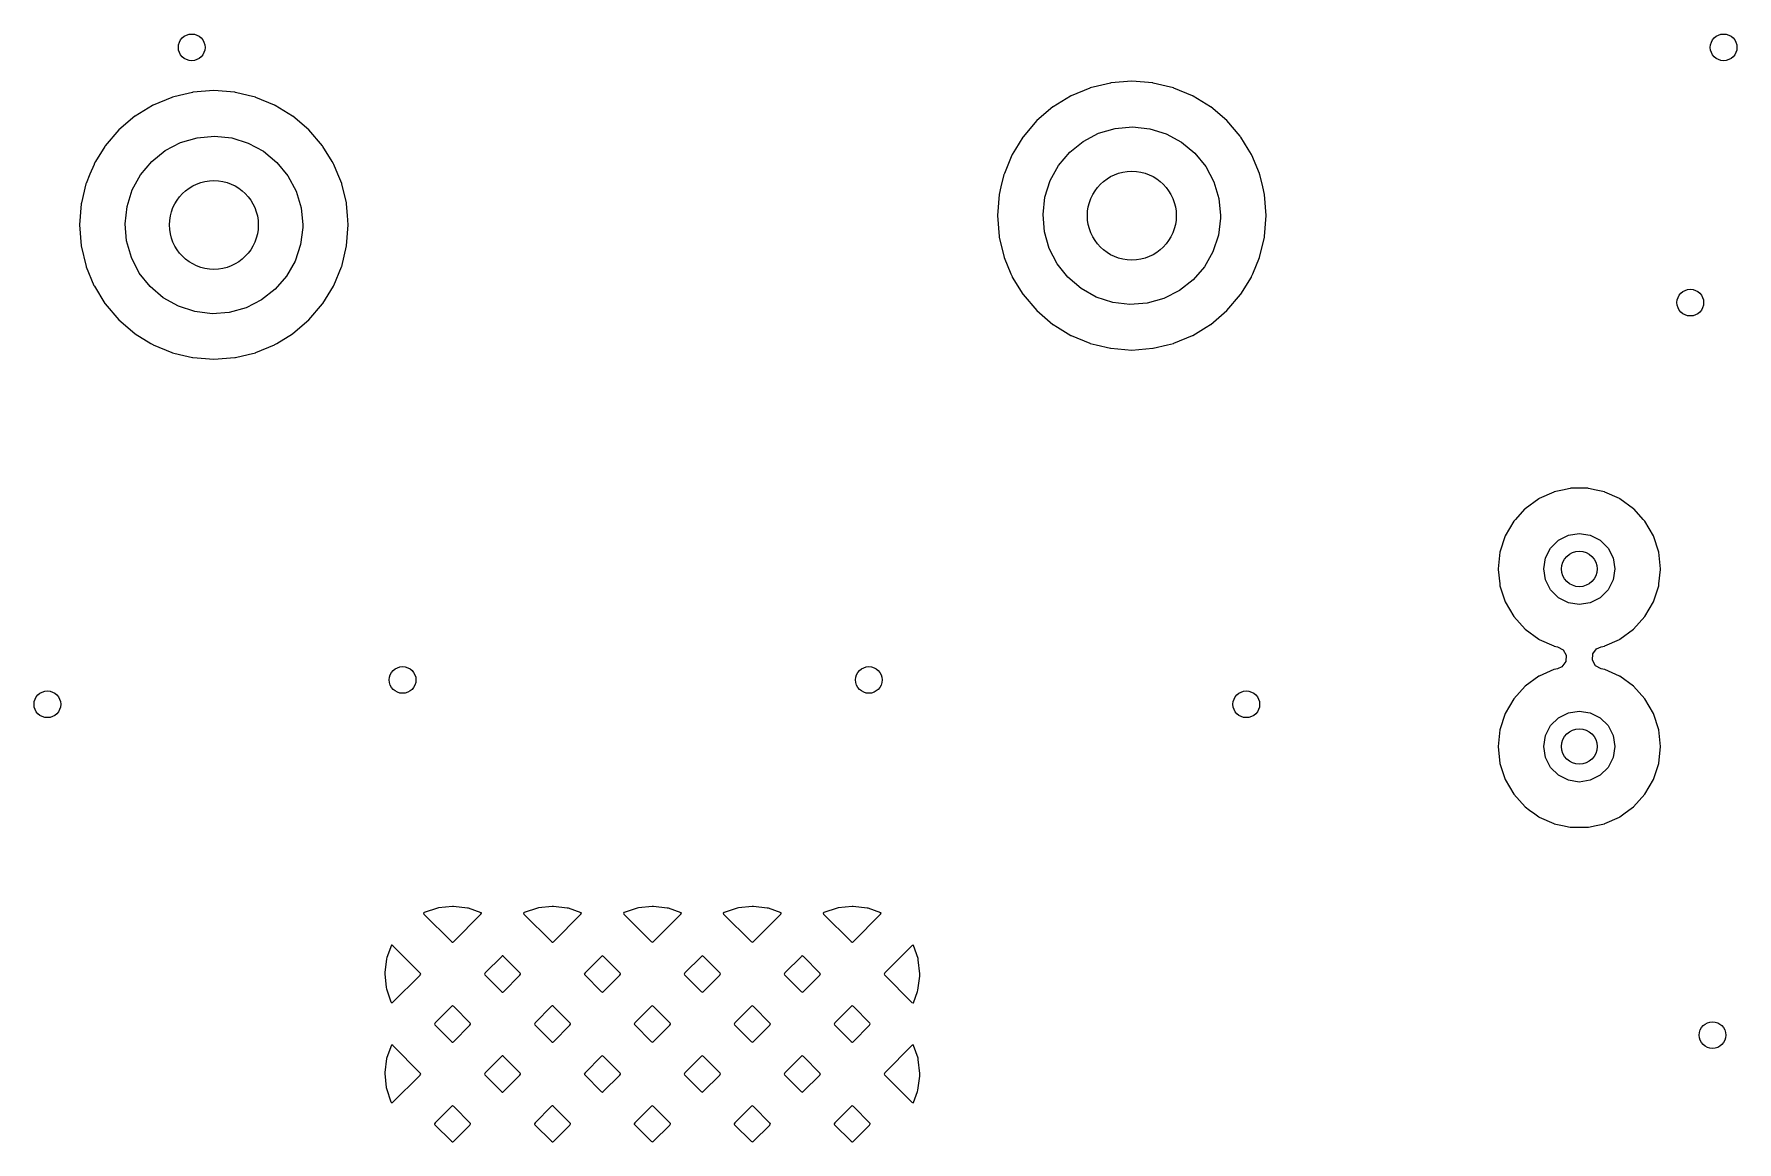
# Model space of a CAD drawing. Extents: x 1.82 to 8.48, y -4.98 to -0.82.
# Drawn here: x 4.497 to 5.252, y -2.326 to -1.835 of the extents above; entities that cross this region are included whole.
import ezdxf

# ---------------------------------------------------------------- set-up
doc = ezdxf.new("R2010")
doc.units = 0
doc.header["$MEASUREMENT"] = 0
doc.layers.add('BLACK', color=7, linetype='CONTINUOUS')

msp = doc.modelspace()

# ---------------------------------------------------------------- linework, layer by layer
at = {"layer": 'BLACK', "linetype": 'CONTINUOUS'}
for p, q in [((4.9742, -1.85638), (4.96846, -1.85776)), ((4.97439, -1.85633), (4.9742, -1.85638)), ((4.9742, -1.85638), (4.9742, -1.85638)), ((4.98371, -1.8556), (4.97439, -1.85633)), ((4.99303, -1.85633), (4.98371, -1.8556)), ((4.99322, -1.85638), (4.99303, -1.85633)), ((4.99896, -1.85776), (4.99322, -1.85638)), ((4.99322, -1.85638), (4.99322, -1.85638)), ((4.55818, -1.86271), (4.54991, -1.86614)), ((4.55836, -1.86263), (4.55818, -1.86271)), ((4.55818, -1.86271), (4.55818, -1.86271)), ((4.56152, -1.86188), (4.55836, -1.86263)), ((4.56726, -1.8605), (4.56152, -1.86188)), ((4.56745, -1.86045), (4.56726, -1.8605)), ((4.56726, -1.8605), (4.56726, -1.8605)), ((4.57677, -1.85972), (4.56745, -1.86045)), ((4.58609, -1.86045), (4.57677, -1.85972)), ((4.58628, -1.8605), (4.58609, -1.86045)), ((4.59202, -1.86188), (4.58628, -1.8605)), ((4.58628, -1.8605), (4.58628, -1.8605)), ((4.59518, -1.86263), (4.59202, -1.86188)), ((4.59536, -1.86271), (4.59518, -1.86263)), ((4.60364, -1.86614), (4.59536, -1.86271)), ((4.59536, -1.86271), (4.59536, -1.86271)), ((4.9565, -1.86219), (4.94886, -1.86688)), ((4.95667, -1.86209), (4.9565, -1.86219)), ((4.95685, -1.86202), (4.95667, -1.86209)), ((4.96512, -1.85859), (4.95685, -1.86202)), ((4.95685, -1.86202), (4.95685, -1.86202)), ((4.9653, -1.85852), (4.96512, -1.85859)), ((4.96512, -1.85859), (4.96512, -1.85859)), ((4.96846, -1.85776), (4.9653, -1.85852)), ((5.00212, -1.85852), (4.99896, -1.85776)), ((5.0023, -1.85859), (5.00212, -1.85852)), ((5.01058, -1.86202), (5.0023, -1.85859)), ((5.0023, -1.85859), (5.0023, -1.85859)), ((5.01076, -1.86209), (5.01058, -1.86202)), ((5.01058, -1.86202), (5.01058, -1.86202)), ((5.01092, -1.86219), (5.01076, -1.86209)), ((5.01856, -1.86688), (5.01092, -1.86219)), ((4.54176, -1.8711), (4.53465, -1.87717)), ((4.54192, -1.87099), (4.54176, -1.8711)), ((4.54956, -1.86631), (4.54192, -1.87099)), ((4.54192, -1.87099), (4.54192, -1.87099)), ((4.54973, -1.86621), (4.54956, -1.86631)), ((4.54991, -1.86614), (4.54973, -1.86621)), ((4.54991, -1.86614), (4.54991, -1.86614)), ((4.60382, -1.86621), (4.60364, -1.86614)), ((4.60364, -1.86614), (4.60364, -1.86614)), ((4.60398, -1.86631), (4.60382, -1.86621)), ((4.61162, -1.87099), (4.60398, -1.86631)), ((4.61179, -1.8711), (4.61162, -1.87099)), ((4.61162, -1.87099), (4.61162, -1.87099)), ((4.6189, -1.87717), (4.61179, -1.8711)), ((4.9487, -1.86698), (4.94159, -1.87305)), ((4.94886, -1.86688), (4.9487, -1.86698)), ((4.94886, -1.86688), (4.94886, -1.86688)), ((5.01873, -1.86698), (5.01856, -1.86688)), ((5.01856, -1.86688), (5.01856, -1.86688)), ((5.02584, -1.87305), (5.01873, -1.86698)), ((4.53465, -1.87717), (4.52858, -1.88427)), ((4.62497, -1.88427), (4.6189, -1.87717)), ((4.94159, -1.87305), (4.93552, -1.88016)), ((4.96216, -1.88223), (4.96896, -1.87867)), ((4.96896, -1.87867), (4.97634, -1.8765)), ((4.97634, -1.8765), (4.98399, -1.8758)), ((4.98399, -1.8758), (4.99163, -1.87661)), ((4.99163, -1.87661), (4.99897, -1.87888)), ((4.99897, -1.87888), (5.00573, -1.88253)), ((5.03171, -1.87992), (5.02584, -1.87305)), ((4.52847, -1.88444), (4.52433, -1.89121)), ((4.52858, -1.88427), (4.52847, -1.88444)), ((4.52847, -1.88444), (4.52847, -1.88444)), ((4.54923, -1.89116), (4.55521, -1.88635)), ((4.55521, -1.88635), (4.56202, -1.88279)), ((4.56202, -1.88279), (4.56939, -1.88062)), ((4.56939, -1.88062), (4.57705, -1.87992)), ((4.57705, -1.87992), (4.58469, -1.88073)), ((4.58469, -1.88073), (4.59203, -1.883)), ((4.59203, -1.883), (4.59879, -1.88665)), ((4.59879, -1.88665), (4.60471, -1.89155)), ((4.62507, -1.88444), (4.62497, -1.88427)), ((4.62922, -1.89121), (4.62507, -1.88444)), ((4.62507, -1.88444), (4.62507, -1.88444)), ((4.93212, -1.88569), (4.93063, -1.88813)), ((4.93542, -1.88032), (4.93212, -1.88569)), ((4.93552, -1.88016), (4.93542, -1.88032)), ((4.93542, -1.88032), (4.93542, -1.88032)), ((4.95123, -1.89293), (4.95617, -1.88704)), ((4.95617, -1.88704), (4.96216, -1.88223)), ((5.00573, -1.88253), (5.01165, -1.88743)), ((5.03191, -1.88016), (5.03171, -1.87992)), ((5.03201, -1.88032), (5.03191, -1.88016)), ((5.0353, -1.88569), (5.03201, -1.88032)), ((5.03201, -1.88032), (5.03201, -1.88032)), ((5.03679, -1.88813), (5.0353, -1.88569)), ((4.52362, -1.89243), (4.52182, -1.89676)), ((4.52369, -1.89225), (4.52362, -1.89243)), ((4.52362, -1.89243), (4.52362, -1.89243)), ((4.52433, -1.89121), (4.52369, -1.89225)), ((4.54429, -1.89705), (4.54923, -1.89116)), ((4.60471, -1.89155), (4.60956, -1.8975)), ((4.62985, -1.89225), (4.62922, -1.89121)), ((4.62993, -1.89243), (4.62985, -1.89225)), ((4.63172, -1.89676), (4.62993, -1.89243)), ((4.62993, -1.89243), (4.62993, -1.89243)), ((4.93056, -1.88831), (4.92719, -1.89644)), ((4.93063, -1.88813), (4.93056, -1.88831)), ((4.93056, -1.88831), (4.93056, -1.88831)), ((4.94753, -1.89966), (4.95123, -1.89293)), ((5.01165, -1.88743), (5.0165, -1.89339)), ((5.0165, -1.89339), (5.02011, -1.90017)), ((5.03687, -1.88831), (5.03679, -1.88813)), ((5.04024, -1.89644), (5.03687, -1.88831)), ((5.03687, -1.88831), (5.03687, -1.88831)), ((4.52007, -1.90107), (4.51804, -1.9095)), ((4.52011, -1.90088), (4.52007, -1.90107)), ((4.52182, -1.89676), (4.52011, -1.90088)), ((4.54059, -1.90378), (4.54429, -1.89705)), ((4.60956, -1.8975), (4.61317, -1.90429)), ((4.63343, -1.90088), (4.63172, -1.89676)), ((4.63347, -1.90107), (4.63343, -1.90088)), ((4.6355, -1.9095), (4.63347, -1.90107)), ((4.92701, -1.89695), (4.92569, -1.90244)), ((4.92706, -1.89676), (4.92701, -1.89695)), ((4.92719, -1.89644), (4.92706, -1.89676)), ((4.9452, -1.90699), (4.94753, -1.89966)), ((5.02011, -1.90017), (5.02233, -1.90753)), ((5.04037, -1.89676), (5.04024, -1.89644)), ((5.04042, -1.89695), (5.04037, -1.89676)), ((5.04173, -1.90244), (5.04042, -1.89695)), ((4.51804, -1.9095), (4.51793, -1.90997)), ((4.53826, -1.91111), (4.54059, -1.90378)), ((4.61317, -1.90429), (4.61539, -1.91164)), ((4.63561, -1.90997), (4.6355, -1.9095)), ((4.92487, -1.90585), (4.92414, -1.91517)), ((4.92569, -1.90244), (4.92487, -1.90585)), ((4.94435, -1.91462), (4.9452, -1.90699)), ((5.02233, -1.90753), (5.02308, -1.91517)), ((5.04255, -1.90585), (5.04173, -1.90244)), ((5.04329, -1.91517), (5.04255, -1.90585)), ((4.51793, -1.90997), (4.5172, -1.91929)), ((4.53741, -1.91874), (4.53826, -1.91111)), ((4.61539, -1.91164), (4.61614, -1.91929)), ((4.63602, -1.91517), (4.63561, -1.90997)), ((4.63635, -1.91929), (4.63602, -1.91517)), ((4.92414, -1.91517), (4.92487, -1.92449)), ((4.94499, -1.92228), (4.94435, -1.91462)), ((5.02307, -1.91627), (5.0221, -1.9239)), ((5.02308, -1.91517), (5.02307, -1.91627)), ((5.04255, -1.92449), (5.04329, -1.91517)), ((4.5172, -1.91929), (4.51793, -1.92861)), ((4.53805, -1.9264), (4.53741, -1.91874)), ((4.61613, -1.92039), (4.61516, -1.92801)), ((4.61614, -1.91929), (4.61613, -1.92039)), ((4.63561, -1.92861), (4.63635, -1.91929)), ((4.92487, -1.92449), (4.92492, -1.92468)), ((4.92492, -1.92468), (4.92492, -1.92468)), ((4.92492, -1.92468), (4.92581, -1.92842)), ((4.94711, -1.92967), (4.94499, -1.92228)), ((5.0221, -1.9239), (5.01968, -1.93119)), ((5.04161, -1.92842), (5.04251, -1.92468)), ((5.04251, -1.92468), (5.04255, -1.92449)), ((5.04251, -1.92468), (5.04251, -1.92468)), ((4.51793, -1.92861), (4.52011, -1.9377)), ((4.54017, -1.93378), (4.53805, -1.9264)), ((4.61516, -1.92801), (4.61274, -1.9353)), ((4.63343, -1.9377), (4.63561, -1.92861)), ((4.92581, -1.92842), (4.92706, -1.93358)), ((4.95062, -1.9365), (4.94711, -1.92967)), ((5.01968, -1.93119), (5.01588, -1.93787)), ((5.04037, -1.93358), (5.04161, -1.92842)), ((4.52011, -1.9377), (4.52019, -1.93788)), ((4.52019, -1.93788), (4.52019, -1.93788)), ((4.52019, -1.93788), (4.52359, -1.9461)), ((4.54368, -1.94062), (4.54017, -1.93378)), ((4.61274, -1.9353), (4.60894, -1.94199)), ((4.62995, -1.9461), (4.63335, -1.93788)), ((4.63335, -1.93788), (4.63343, -1.9377)), ((4.63335, -1.93788), (4.63335, -1.93788)), ((4.92706, -1.93358), (4.92713, -1.93376)), ((4.92713, -1.93376), (4.92713, -1.93376)), ((4.92713, -1.93376), (4.9301, -1.94093)), ((4.95539, -1.94252), (4.95062, -1.9365)), ((5.01588, -1.93787), (5.01086, -1.94368)), ((5.03733, -1.94093), (5.0403, -1.93376)), ((5.0403, -1.93376), (5.04037, -1.93358)), ((5.0403, -1.93376), (5.0403, -1.93376)), ((4.52359, -1.9461), (4.52369, -1.94634)), ((4.52369, -1.94634), (4.52379, -1.9465)), ((4.52379, -1.9465), (4.52847, -1.95414)), ((4.54845, -1.94664), (4.54368, -1.94062)), ((4.5543, -1.95162), (4.54845, -1.94664)), ((4.60894, -1.94199), (4.60392, -1.9478)), ((4.62507, -1.95414), (4.62975, -1.9465)), ((4.62975, -1.9465), (4.62985, -1.94634)), ((4.62985, -1.94634), (4.62995, -1.9461)), ((4.9301, -1.94093), (4.93063, -1.94222)), ((4.93063, -1.94222), (4.93073, -1.94239)), ((4.93073, -1.94239), (4.93542, -1.95002)), ((4.96124, -1.9475), (4.95539, -1.94252)), ((4.96795, -1.95125), (4.96124, -1.9475)), ((5.01086, -1.94368), (5.00481, -1.94841)), ((5.03201, -1.95002), (5.03669, -1.94239)), ((5.03669, -1.94239), (5.03679, -1.94222)), ((5.03679, -1.94222), (5.03733, -1.94093)), ((4.52847, -1.95414), (4.52847, -1.95414)), ((4.52847, -1.95414), (4.52858, -1.95431)), ((4.52858, -1.95431), (4.53465, -1.96142)), ((4.56101, -1.95537), (4.5543, -1.95162)), ((4.59787, -1.95253), (4.59101, -1.956)), ((4.60392, -1.9478), (4.59787, -1.95253)), ((4.6189, -1.96142), (4.62497, -1.95431)), ((4.62497, -1.95431), (4.62507, -1.95414)), ((4.62507, -1.95414), (4.62507, -1.95414)), ((4.93542, -1.95002), (4.93542, -1.95002)), ((4.93542, -1.95002), (4.93552, -1.95019)), ((4.93552, -1.95019), (4.94159, -1.9573)), ((4.97526, -1.95362), (4.96795, -1.95125)), ((4.98289, -1.95453), (4.97526, -1.95362)), ((4.99055, -1.95395), (4.98289, -1.95453)), ((4.99795, -1.95188), (4.99055, -1.95395)), ((5.00481, -1.94841), (4.99795, -1.95188)), ((5.02584, -1.9573), (5.03191, -1.95019)), ((5.03191, -1.95019), (5.03201, -1.95002)), ((5.03201, -1.95002), (5.03201, -1.95002)), ((4.53465, -1.96142), (4.54176, -1.96749)), ((4.56832, -1.95774), (4.56101, -1.95537)), ((4.57595, -1.95865), (4.56832, -1.95774)), ((4.58361, -1.95806), (4.57595, -1.95865)), ((4.59101, -1.956), (4.58361, -1.95806)), ((4.61179, -1.96749), (4.6189, -1.96142)), ((4.94159, -1.9573), (4.9487, -1.96337)), ((5.01873, -1.96337), (5.02584, -1.9573)), ((4.54176, -1.96749), (4.54192, -1.96759)), ((4.54192, -1.96759), (4.54192, -1.96759)), ((4.54192, -1.96759), (4.54884, -1.97183)), ((4.6047, -1.97183), (4.61162, -1.96759)), ((4.61162, -1.96759), (4.61179, -1.96749)), ((4.61162, -1.96759), (4.61162, -1.96759)), ((4.9487, -1.96337), (4.94886, -1.96347)), ((4.94886, -1.96347), (4.94886, -1.96347)), ((4.94886, -1.96347), (4.95069, -1.96459)), ((4.95069, -1.96459), (4.95667, -1.96825)), ((4.95667, -1.96825), (4.95685, -1.96833)), ((4.95685, -1.96833), (4.95685, -1.96833)), ((4.95685, -1.96833), (4.96512, -1.97176)), ((5.0023, -1.97176), (5.01058, -1.96833)), ((5.01058, -1.96833), (5.01076, -1.96825)), ((5.01058, -1.96833), (5.01058, -1.96833)), ((5.01076, -1.96825), (5.01673, -1.96459)), ((5.01673, -1.96459), (5.01856, -1.96347)), ((5.01856, -1.96347), (5.01873, -1.96337)), ((5.01856, -1.96347), (5.01856, -1.96347)), ((4.54884, -1.97183), (4.54973, -1.97237)), ((4.54973, -1.97237), (4.54991, -1.97245)), ((4.54991, -1.97245), (4.54991, -1.97245)), ((4.54991, -1.97245), (4.55818, -1.97587)), ((4.55818, -1.97587), (4.55836, -1.97595)), ((4.55836, -1.97595), (4.56152, -1.97671)), ((4.56152, -1.97671), (4.56726, -1.97809)), ((4.58628, -1.97809), (4.59202, -1.97671)), ((4.59202, -1.97671), (4.59518, -1.97595)), ((4.59518, -1.97595), (4.59536, -1.97587)), ((4.59536, -1.97587), (4.60364, -1.97245)), ((4.60364, -1.97245), (4.60382, -1.97237)), ((4.60364, -1.97245), (4.60364, -1.97245)), ((4.60382, -1.97237), (4.6047, -1.97183)), ((4.96512, -1.97176), (4.9653, -1.97183)), ((4.9653, -1.97183), (4.96787, -1.97245)), ((4.96787, -1.97245), (4.9742, -1.97397)), ((4.9742, -1.97397), (4.9742, -1.97397)), ((4.9742, -1.97397), (4.97439, -1.97401)), ((4.97439, -1.97401), (4.98371, -1.97475)), ((4.98371, -1.97475), (4.99303, -1.97401)), ((4.99303, -1.97401), (4.99322, -1.97397)), ((4.99322, -1.97397), (4.99956, -1.97245)), ((4.99322, -1.97397), (4.99322, -1.97397)), ((4.99956, -1.97245), (5.00212, -1.97183)), ((5.00212, -1.97183), (5.0023, -1.97176)), ((4.56726, -1.97809), (4.56726, -1.97809)), ((4.56726, -1.97809), (4.56745, -1.97813)), ((4.56745, -1.97813), (4.57677, -1.97886)), ((4.57677, -1.97886), (4.58609, -1.97813)), ((4.58609, -1.97813), (4.58628, -1.97809)), ((4.58628, -1.97809), (4.58628, -1.97809)), ((5.17074, -2.03775), (5.16434, -2.0406)), ((5.17097, -2.03765), (5.17074, -2.03775)), ((5.17074, -2.03775), (5.17074, -2.03775)), ((5.17465, -2.03686), (5.17097, -2.03765)), ((5.17807, -2.03614), (5.17465, -2.03686)), ((5.17833, -2.03608), (5.17807, -2.03614)), ((5.17807, -2.03614), (5.17807, -2.03614)), ((5.18585, -2.03608), (5.17833, -2.03608)), ((5.1861, -2.03614), (5.18585, -2.03608)), ((5.18952, -2.03686), (5.1861, -2.03614)), ((5.1861, -2.03614), (5.1861, -2.03614)), ((5.1932, -2.03765), (5.18952, -2.03686)), ((5.19344, -2.03775), (5.1932, -2.03765)), ((5.19983, -2.0406), (5.19344, -2.03775)), ((5.19344, -2.03775), (5.19344, -2.03775)), ((5.15785, -2.04532), (5.15375, -2.04987)), ((5.15802, -2.04512), (5.15785, -2.04532)), ((5.15785, -2.04532), (5.15785, -2.04532)), ((5.1641, -2.0407), (5.15802, -2.04512)), ((5.16434, -2.0406), (5.1641, -2.0407)), ((5.16434, -2.0406), (5.16434, -2.0406)), ((5.20007, -2.0407), (5.19983, -2.0406)), ((5.19983, -2.0406), (5.19983, -2.0406)), ((5.20615, -2.04512), (5.20007, -2.0407)), ((5.20633, -2.04532), (5.20615, -2.04512)), ((5.21042, -2.04987), (5.20633, -2.04532)), ((5.20633, -2.04532), (5.20633, -2.04532)), ((5.15299, -2.05071), (5.14923, -2.05722)), ((5.15375, -2.04987), (5.15299, -2.05071)), ((5.21118, -2.05071), (5.21042, -2.04987)), ((5.21494, -2.05722), (5.21118, -2.05071)), ((5.14923, -2.05722), (5.14691, -2.06437)), ((5.16935, -2.06259), (5.17283, -2.05911)), ((5.17283, -2.05911), (5.17722, -2.05687)), ((5.17722, -2.05687), (5.18209, -2.0561)), ((5.18209, -2.0561), (5.18695, -2.05687)), ((5.18695, -2.05687), (5.19134, -2.05911)), ((5.19134, -2.05911), (5.19483, -2.06259)), ((5.21727, -2.06437), (5.21494, -2.05722)), ((5.14691, -2.06437), (5.14612, -2.07185)), ((5.16634, -2.07185), (5.16711, -2.06698)), ((5.16711, -2.06698), (5.16935, -2.06259)), ((5.19483, -2.06259), (5.19706, -2.06698)), ((5.19706, -2.06698), (5.19783, -2.07185)), ((5.21805, -2.07185), (5.21727, -2.06437)), ((5.14612, -2.07185), (5.14615, -2.07211)), ((5.14615, -2.07211), (5.14681, -2.07842)), ((5.16711, -2.07672), (5.16634, -2.07185)), ((5.19783, -2.07185), (5.19706, -2.07672)), ((5.21736, -2.07842), (5.21802, -2.07211)), ((5.21802, -2.07211), (5.21805, -2.07185)), ((5.14681, -2.07842), (5.14691, -2.07933)), ((5.14691, -2.07933), (5.14923, -2.08648)), ((5.16935, -2.08111), (5.16711, -2.07672)), ((5.17283, -2.08459), (5.16935, -2.08111)), ((5.19483, -2.08111), (5.19134, -2.08459)), ((5.19706, -2.07672), (5.19483, -2.08111)), ((5.21494, -2.08648), (5.21727, -2.07933)), ((5.21727, -2.07933), (5.21736, -2.07842)), ((5.14923, -2.08648), (5.15299, -2.09299)), ((5.17722, -2.08683), (5.17283, -2.08459)), ((5.18209, -2.0876), (5.17722, -2.08683)), ((5.18695, -2.08683), (5.18209, -2.0876)), ((5.19134, -2.08459), (5.18695, -2.08683)), ((5.21118, -2.09299), (5.21494, -2.08648)), ((5.15299, -2.09299), (5.15802, -2.09858)), ((5.15802, -2.09858), (5.1641, -2.103)), ((5.20007, -2.103), (5.20615, -2.09858)), ((5.20615, -2.09858), (5.21118, -2.09299)), ((5.1641, -2.103), (5.16434, -2.1031)), ((5.16434, -2.1031), (5.16434, -2.1031)), ((5.16434, -2.1031), (5.17074, -2.10595)), ((5.17074, -2.10595), (5.17097, -2.10605)), ((5.17097, -2.10605), (5.17245, -2.10637)), ((5.19173, -2.10637), (5.1932, -2.10605)), ((5.1932, -2.10605), (5.19344, -2.10595)), ((5.19344, -2.10595), (5.19983, -2.1031)), ((5.19983, -2.1031), (5.20007, -2.103)), ((5.19983, -2.1031), (5.19983, -2.1031)), ((5.17245, -2.10637), (5.17491, -2.1077)), ((5.17607, -2.11293), (5.17441, -2.11518)), ((5.17491, -2.1077), (5.17626, -2.11014)), ((5.17626, -2.11014), (5.17607, -2.11293)), ((5.18792, -2.1123), (5.1881, -2.10951)), ((5.18927, -2.11474), (5.18792, -2.1123)), ((5.1881, -2.10951), (5.18977, -2.10726)), ((5.18977, -2.10726), (5.19173, -2.10637)), ((5.1641, -2.11944), (5.15802, -2.12386)), ((5.16434, -2.11934), (5.1641, -2.11944)), ((5.17074, -2.11649), (5.16434, -2.11934)), ((5.16434, -2.11934), (5.16434, -2.11934)), ((5.17097, -2.11639), (5.17074, -2.11649)), ((5.17074, -2.11649), (5.17074, -2.11649)), ((5.17245, -2.11607), (5.17097, -2.11639)), ((5.17441, -2.11518), (5.17245, -2.11607)), ((5.19173, -2.11607), (5.18927, -2.11474)), ((5.1932, -2.11639), (5.19173, -2.11607)), ((5.19344, -2.11649), (5.1932, -2.11639)), ((5.19983, -2.11934), (5.19344, -2.11649)), ((5.19344, -2.11649), (5.19344, -2.11649)), ((5.20007, -2.11944), (5.19983, -2.11934)), ((5.19983, -2.11934), (5.19983, -2.11934)), ((5.20615, -2.12386), (5.20007, -2.11944)), ((5.15802, -2.12386), (5.15299, -2.12945)), ((5.21118, -2.12945), (5.20615, -2.12386)), ((5.14923, -2.13596), (5.14691, -2.14311)), ((5.15299, -2.12945), (5.14923, -2.13596)), ((5.17283, -2.13785), (5.17722, -2.13561)), ((5.17722, -2.13561), (5.18209, -2.13484)), ((5.18209, -2.13484), (5.18695, -2.13561)), ((5.18695, -2.13561), (5.19134, -2.13785)), ((5.21494, -2.13596), (5.21118, -2.12945)), ((5.21727, -2.14311), (5.21494, -2.13596)), ((5.14691, -2.14311), (5.14612, -2.15059)), ((5.16711, -2.14572), (5.16935, -2.14133)), ((5.16935, -2.14133), (5.17283, -2.13785)), ((5.19134, -2.13785), (5.19483, -2.14133)), ((5.19483, -2.14133), (5.19706, -2.14572)), ((5.21805, -2.15059), (5.21727, -2.14311)), ((5.14612, -2.15059), (5.14691, -2.15807)), ((5.16634, -2.15059), (5.16711, -2.14572)), ((5.16711, -2.15546), (5.16634, -2.15059)), ((5.19706, -2.14572), (5.19783, -2.15059)), ((5.19783, -2.15059), (5.19706, -2.15546)), ((5.21727, -2.15807), (5.21805, -2.15059)), ((5.14691, -2.15807), (5.14923, -2.16522)), ((5.16935, -2.15985), (5.16711, -2.15546)), ((5.19706, -2.15546), (5.19483, -2.15985)), ((5.21494, -2.16522), (5.21727, -2.15807)), ((5.14923, -2.16522), (5.15299, -2.17173)), ((5.17283, -2.16333), (5.16935, -2.15985)), ((5.17722, -2.16557), (5.17283, -2.16333)), ((5.18209, -2.16634), (5.17722, -2.16557)), ((5.18695, -2.16557), (5.18209, -2.16634)), ((5.19134, -2.16333), (5.18695, -2.16557)), ((5.19483, -2.15985), (5.19134, -2.16333)), ((5.21118, -2.17173), (5.21494, -2.16522)), ((5.15299, -2.17173), (5.15802, -2.17732)), ((5.20615, -2.17732), (5.21118, -2.17173)), ((5.15802, -2.17732), (5.16006, -2.1788)), ((5.16006, -2.1788), (5.16236, -2.18047)), ((5.16236, -2.18047), (5.1641, -2.18174)), ((5.20007, -2.18174), (5.20182, -2.18047)), ((5.20182, -2.18047), (5.20411, -2.1788)), ((5.20411, -2.1788), (5.20615, -2.17732)), ((5.1641, -2.18174), (5.16434, -2.18184)), ((5.16434, -2.18184), (5.16434, -2.18184)), ((5.16434, -2.18184), (5.17074, -2.18469)), ((5.17074, -2.18469), (5.17097, -2.1848)), ((5.17097, -2.1848), (5.17465, -2.18558)), ((5.17465, -2.18558), (5.17807, -2.1863)), ((5.17807, -2.1863), (5.17807, -2.1863)), ((5.17807, -2.1863), (5.17833, -2.18636)), ((5.17833, -2.18636), (5.18585, -2.18636)), ((5.18585, -2.18636), (5.1861, -2.1863)), ((5.1861, -2.1863), (5.18952, -2.18558)), ((5.1861, -2.1863), (5.1861, -2.1863)), ((5.18952, -2.18558), (5.1932, -2.1848)), ((5.1932, -2.1848), (5.19344, -2.18469)), ((5.19344, -2.18469), (5.19983, -2.18184)), ((5.19983, -2.18184), (5.20007, -2.18174)), ((5.19983, -2.18184), (5.19983, -2.18184)), ((4.66998, -2.22425), (4.66974, -2.22452)), ((4.66974, -2.22452), (4.66989, -2.22487)), ((4.66989, -2.22487), (4.68207, -2.23705)), ((4.67005, -2.22421), (4.66998, -2.22425)), ((4.67587, -2.22223), (4.67005, -2.22421)), ((4.67641, -2.22212), (4.67587, -2.22223)), ((4.68251, -2.22147), (4.67641, -2.22212)), ((4.68306, -2.22148), (4.68251, -2.22147)), ((4.68296, -2.23718), (4.69517, -2.22496)), ((4.68916, -2.22221), (4.68306, -2.22148)), ((4.6897, -2.22233), (4.68916, -2.22221)), ((4.69532, -2.22433), (4.6897, -2.22233)), ((4.69517, -2.22496), (4.69541, -2.22452)), ((4.69534, -2.22434), (4.69532, -2.22433)), ((4.69544, -2.22448), (4.69534, -2.22434)), ((4.69541, -2.22452), (4.69544, -2.22448)), ((4.71428, -2.22425), (4.71403, -2.22452)), ((4.71403, -2.22452), (4.71418, -2.22487)), ((4.71418, -2.22487), (4.72637, -2.23705)), ((4.71435, -2.22421), (4.71428, -2.22425)), ((4.72016, -2.22223), (4.71435, -2.22421)), ((4.7207, -2.22212), (4.72016, -2.22223)), ((4.7268, -2.22147), (4.7207, -2.22212)), ((4.72736, -2.22148), (4.7268, -2.22147)), ((4.72725, -2.23718), (4.73946, -2.22496)), ((4.73345, -2.22221), (4.72736, -2.22148)), ((4.73399, -2.22233), (4.73345, -2.22221)), ((4.73962, -2.22433), (4.73399, -2.22233)), ((4.73946, -2.22496), (4.73971, -2.22452)), ((4.73963, -2.22434), (4.73962, -2.22433)), ((4.73973, -2.22448), (4.73963, -2.22434)), ((4.73971, -2.22452), (4.73973, -2.22448)), ((4.75857, -2.22425), (4.75832, -2.22452)), ((4.75832, -2.22452), (4.75847, -2.22487)), ((4.75847, -2.22487), (4.77066, -2.23705)), ((4.75864, -2.22421), (4.75857, -2.22425)), ((4.76445, -2.22223), (4.75864, -2.22421)), ((4.76499, -2.22212), (4.76445, -2.22223)), ((4.7711, -2.22147), (4.76499, -2.22212)), ((4.77165, -2.22148), (4.7711, -2.22147)), ((4.77154, -2.23718), (4.78375, -2.22496)), ((4.77774, -2.22221), (4.77165, -2.22148)), ((4.77828, -2.22233), (4.77774, -2.22221)), ((4.78391, -2.22433), (4.77828, -2.22233)), ((4.78375, -2.22496), (4.784, -2.22452)), ((4.78392, -2.22434), (4.78391, -2.22433)), ((4.78402, -2.22448), (4.78392, -2.22434)), ((4.784, -2.22452), (4.78402, -2.22448)), ((4.80286, -2.22425), (4.80261, -2.22452)), ((4.80261, -2.22452), (4.80276, -2.22487)), ((4.80276, -2.22487), (4.81495, -2.23705)), ((4.80293, -2.22421), (4.80286, -2.22425)), ((4.80874, -2.22223), (4.80293, -2.22421)), ((4.80928, -2.22212), (4.80874, -2.22223)), ((4.81539, -2.22147), (4.80928, -2.22212)), ((4.81594, -2.22148), (4.81539, -2.22147)), ((4.81583, -2.23718), (4.82805, -2.22496)), ((4.82204, -2.22221), (4.81594, -2.22148)), ((4.82257, -2.22233), (4.82204, -2.22221)), ((4.8282, -2.22433), (4.82257, -2.22233)), ((4.82805, -2.22496), (4.82829, -2.22452)), ((4.82821, -2.22434), (4.8282, -2.22433)), ((4.82831, -2.22448), (4.82821, -2.22434)), ((4.82829, -2.22452), (4.82831, -2.22448)), ((4.84715, -2.22425), (4.8469, -2.22452)), ((4.8469, -2.22452), (4.84705, -2.22487)), ((4.84705, -2.22487), (4.85924, -2.23705)), ((4.84722, -2.22421), (4.84715, -2.22425)), ((4.85303, -2.22223), (4.84722, -2.22421)), ((4.85357, -2.22212), (4.85303, -2.22223)), ((4.85968, -2.22147), (4.85357, -2.22212)), ((4.86023, -2.22148), (4.85968, -2.22147)), ((4.86012, -2.23718), (4.87234, -2.22496)), ((4.86633, -2.22221), (4.86023, -2.22148)), ((4.86686, -2.22233), (4.86633, -2.22221)), ((4.87249, -2.22433), (4.86686, -2.22233)), ((4.87234, -2.22496), (4.8726, -2.22448)), ((4.8725, -2.22434), (4.87249, -2.22433)), ((4.87255, -2.22441), (4.8725, -2.22434)), ((4.8726, -2.22448), (4.87255, -2.22441)), ((4.65545, -2.23874), (4.65348, -2.24415)), ((4.6556, -2.23864), (4.65545, -2.23874)), ((4.65608, -2.2389), (4.6556, -2.23864)), ((4.66828, -2.2511), (4.65608, -2.2389)), ((4.68207, -2.23705), (4.68262, -2.23735)), ((4.68262, -2.23735), (4.6827, -2.23735)), ((4.6827, -2.23735), (4.68296, -2.23718)), ((4.72637, -2.23705), (4.72691, -2.23735)), ((4.72691, -2.23735), (4.72699, -2.23735)), ((4.72699, -2.23735), (4.72725, -2.23718)), ((4.77066, -2.23705), (4.77121, -2.23735)), ((4.77121, -2.23735), (4.77128, -2.23735)), ((4.77128, -2.23735), (4.77154, -2.23718)), ((4.81495, -2.23705), (4.8155, -2.23735)), ((4.8155, -2.23735), (4.81557, -2.23735)), ((4.81557, -2.23735), (4.81583, -2.23718)), ((4.85924, -2.23705), (4.85979, -2.23735)), ((4.85979, -2.23735), (4.85986, -2.23735)), ((4.85986, -2.23735), (4.86012, -2.23718)), ((4.88636, -2.23878), (4.87417, -2.25097)), ((4.88672, -2.23862), (4.88636, -2.23878)), ((4.88694, -2.23882), (4.88672, -2.23862)), ((4.88894, -2.24456), (4.88694, -2.23882)), ((4.65335, -2.24469), (4.65259, -2.25078)), ((4.65348, -2.24415), (4.65335, -2.24469)), ((4.70435, -2.24363), (4.697, -2.25097)), ((4.70461, -2.24346), (4.70435, -2.24363)), ((4.70468, -2.24345), (4.70461, -2.24346)), ((4.70523, -2.24375), (4.70468, -2.24345)), ((4.71257, -2.2511), (4.70523, -2.24375)), ((4.74864, -2.24363), (4.74129, -2.25097)), ((4.7489, -2.24346), (4.74864, -2.24363)), ((4.74897, -2.24345), (4.7489, -2.24346)), ((4.74952, -2.24375), (4.74897, -2.24345)), ((4.75686, -2.2511), (4.74952, -2.24375)), ((4.79293, -2.24363), (4.78559, -2.25097)), ((4.79319, -2.24346), (4.79293, -2.24363)), ((4.79326, -2.24345), (4.79319, -2.24346)), ((4.79381, -2.24375), (4.79326, -2.24345)), ((4.80116, -2.2511), (4.79381, -2.24375)), ((4.83722, -2.24363), (4.82988, -2.25097)), ((4.83748, -2.24346), (4.83722, -2.24363)), ((4.83755, -2.24345), (4.83748, -2.24346)), ((4.8381, -2.24375), (4.83755, -2.24345)), ((4.84545, -2.2511), (4.8381, -2.24375)), ((4.88906, -2.2451), (4.88894, -2.24456)), ((4.88976, -2.25132), (4.88906, -2.2451)), ((4.65259, -2.25078), (4.65258, -2.25133)), ((4.65258, -2.25133), (4.65318, -2.25744)), ((4.65598, -2.26416), (4.66815, -2.25198)), ((4.66815, -2.25198), (4.66841, -2.25152)), ((4.66845, -2.25136), (4.66828, -2.2511)), ((4.66841, -2.25152), (4.66845, -2.25143)), ((4.66845, -2.25143), (4.66845, -2.25136)), ((4.697, -2.25097), (4.6967, -2.25152)), ((4.6967, -2.25152), (4.69671, -2.25159)), ((4.69671, -2.25159), (4.69688, -2.25185)), ((4.69688, -2.25185), (4.70422, -2.2592)), ((4.7051, -2.25933), (4.71245, -2.25198)), ((4.71245, -2.25198), (4.7127, -2.25152)), ((4.71274, -2.25136), (4.71257, -2.2511)), ((4.7127, -2.25152), (4.71275, -2.25143)), ((4.71275, -2.25143), (4.71274, -2.25136)), ((4.74129, -2.25097), (4.74099, -2.25152)), ((4.74099, -2.25152), (4.741, -2.25159)), ((4.741, -2.25159), (4.74117, -2.25185)), ((4.74117, -2.25185), (4.74851, -2.2592)), ((4.74939, -2.25933), (4.75674, -2.25198)), ((4.75674, -2.25198), (4.75699, -2.25152)), ((4.75703, -2.25136), (4.75686, -2.2511)), ((4.75699, -2.25152), (4.75704, -2.25143)), ((4.75704, -2.25143), (4.75703, -2.25136)), ((4.78559, -2.25097), (4.78529, -2.25152)), ((4.78529, -2.25152), (4.78529, -2.25159)), ((4.78529, -2.25159), (4.78546, -2.25185)), ((4.78546, -2.25185), (4.7928, -2.2592)), ((4.79368, -2.25933), (4.80103, -2.25198)), ((4.80103, -2.25198), (4.80128, -2.25152)), ((4.80132, -2.25136), (4.80116, -2.2511)), ((4.80128, -2.25152), (4.80133, -2.25143)), ((4.80133, -2.25143), (4.80132, -2.25136)), ((4.82988, -2.25097), (4.82958, -2.25152)), ((4.82958, -2.25152), (4.82958, -2.25159)), ((4.82958, -2.25159), (4.82975, -2.25185)), ((4.82975, -2.25185), (4.83709, -2.2592)), ((4.83798, -2.25933), (4.84532, -2.25198)), ((4.84532, -2.25198), (4.84557, -2.25152)), ((4.84561, -2.25136), (4.84545, -2.2511)), ((4.84557, -2.25152), (4.84562, -2.25143)), ((4.84562, -2.25143), (4.84561, -2.25136)), ((4.87417, -2.25097), (4.87387, -2.25152)), ((4.87387, -2.25152), (4.87387, -2.25159)), ((4.87387, -2.25159), (4.87404, -2.25185)), ((4.87404, -2.25185), (4.88621, -2.26402)), ((4.88887, -2.25867), (4.88974, -2.25247)), ((4.88974, -2.25247), (4.88977, -2.25216)), ((4.88977, -2.25163), (4.88976, -2.25132)), ((4.88977, -2.25216), (4.88977, -2.25163)), ((4.65318, -2.25744), (4.65329, -2.25798)), ((4.65329, -2.25798), (4.65523, -2.26381)), ((4.65523, -2.26381), (4.65532, -2.26401)), ((4.65532, -2.26401), (4.65564, -2.2643)), ((4.65564, -2.2643), (4.65598, -2.26416)), ((4.70422, -2.2592), (4.70477, -2.2595)), ((4.70477, -2.2595), (4.70484, -2.25949)), ((4.70484, -2.25949), (4.7051, -2.25933)), ((4.74851, -2.2592), (4.74906, -2.2595)), ((4.74906, -2.2595), (4.74913, -2.25949)), ((4.74913, -2.25949), (4.74939, -2.25933)), ((4.7928, -2.2592), (4.79335, -2.2595)), ((4.79335, -2.2595), (4.79342, -2.25949)), ((4.79342, -2.25949), (4.79368, -2.25933)), ((4.83709, -2.2592), (4.83764, -2.2595)), ((4.83764, -2.2595), (4.83772, -2.25949)), ((4.83772, -2.25949), (4.83798, -2.25933)), ((4.88621, -2.26402), (4.8867, -2.26429)), ((4.8867, -2.26429), (4.88685, -2.26417)), ((4.88685, -2.26417), (4.88873, -2.2592)), ((4.88873, -2.2592), (4.88887, -2.25867)), ((4.6822, -2.26577), (4.67486, -2.27312)), ((4.68246, -2.26561), (4.6822, -2.26577)), ((4.68253, -2.2656), (4.68246, -2.26561)), ((4.68308, -2.2659), (4.68253, -2.2656)), ((4.69043, -2.27324), (4.68308, -2.2659)), ((4.72649, -2.26577), (4.71915, -2.27312)), ((4.72675, -2.26561), (4.72649, -2.26577)), ((4.72683, -2.2656), (4.72675, -2.26561)), ((4.72737, -2.2659), (4.72683, -2.2656)), ((4.73472, -2.27324), (4.72737, -2.2659)), ((4.77078, -2.26577), (4.76344, -2.27312)), ((4.77104, -2.26561), (4.77078, -2.26577)), ((4.77112, -2.2656), (4.77104, -2.26561)), ((4.77167, -2.2659), (4.77112, -2.2656)), ((4.77901, -2.27324), (4.77167, -2.2659)), ((4.81508, -2.26577), (4.80773, -2.27312)), ((4.81534, -2.26561), (4.81508, -2.26577)), ((4.81541, -2.2656), (4.81534, -2.26561)), ((4.81596, -2.2659), (4.81541, -2.2656)), ((4.8233, -2.27324), (4.81596, -2.2659)), ((4.85937, -2.26577), (4.85202, -2.27312)), ((4.85963, -2.26561), (4.85937, -2.26577)), ((4.8597, -2.2656), (4.85963, -2.26561)), ((4.86025, -2.2659), (4.8597, -2.2656)), ((4.86759, -2.27324), (4.86025, -2.2659)), ((4.67486, -2.27312), (4.67456, -2.27367)), ((4.67456, -2.27367), (4.67456, -2.27374)), ((4.67456, -2.27374), (4.67473, -2.274)), ((4.67473, -2.274), (4.68207, -2.28134)), ((4.68296, -2.28147), (4.6903, -2.27413)), ((4.6903, -2.27413), (4.69055, -2.27367)), ((4.6906, -2.27351), (4.69043, -2.27324)), ((4.69055, -2.27367), (4.6906, -2.27358)), ((4.6906, -2.27358), (4.6906, -2.27351)), ((4.71915, -2.27312), (4.71885, -2.27367)), ((4.71885, -2.27367), (4.71885, -2.27374)), ((4.71885, -2.27374), (4.71902, -2.274)), ((4.71902, -2.274), (4.72637, -2.28134)), ((4.72725, -2.28147), (4.73459, -2.27413)), ((4.73459, -2.27413), (4.73484, -2.27367)), ((4.73489, -2.27351), (4.73472, -2.27324)), ((4.73484, -2.27367), (4.73489, -2.27358)), ((4.73489, -2.27358), (4.73489, -2.27351)), ((4.76344, -2.27312), (4.76314, -2.27367)), ((4.76314, -2.27367), (4.76314, -2.27374)), ((4.76314, -2.27374), (4.76331, -2.274)), ((4.76331, -2.274), (4.77066, -2.28134)), ((4.77154, -2.28147), (4.77888, -2.27413)), ((4.77888, -2.27413), (4.77913, -2.27367)), ((4.77918, -2.27351), (4.77901, -2.27324)), ((4.77913, -2.27367), (4.77918, -2.27358)), ((4.77918, -2.27358), (4.77918, -2.27351)), ((4.80773, -2.27312), (4.80743, -2.27367)), ((4.80743, -2.27367), (4.80744, -2.27374)), ((4.80744, -2.27374), (4.8076, -2.274)), ((4.8076, -2.274), (4.81495, -2.28134)), ((4.81583, -2.28147), (4.82317, -2.27413)), ((4.82317, -2.27413), (4.82343, -2.27367)), ((4.82347, -2.27351), (4.8233, -2.27324)), ((4.82343, -2.27367), (4.82347, -2.27358)), ((4.82347, -2.27358), (4.82347, -2.27351)), ((4.85202, -2.27312), (4.85172, -2.27367)), ((4.85172, -2.27367), (4.85173, -2.27374)), ((4.85173, -2.27374), (4.85189, -2.274)), ((4.85189, -2.274), (4.85924, -2.28134)), ((4.86012, -2.28147), (4.86747, -2.27413)), ((4.86747, -2.27413), (4.86777, -2.27358)), ((4.86776, -2.27351), (4.86759, -2.27324)), ((4.86777, -2.27358), (4.86776, -2.27351)), ((4.65545, -2.28303), (4.65348, -2.28845)), ((4.6556, -2.28293), (4.65545, -2.28303)), ((4.65608, -2.28319), (4.6556, -2.28293)), ((4.66828, -2.29539), (4.65608, -2.28319)), ((4.68207, -2.28134), (4.68262, -2.28164)), ((4.68262, -2.28164), (4.6827, -2.28164)), ((4.6827, -2.28164), (4.68296, -2.28147)), ((4.72637, -2.28134), (4.72691, -2.28164)), ((4.72691, -2.28164), (4.72699, -2.28164)), ((4.72699, -2.28164), (4.72725, -2.28147)), ((4.77066, -2.28134), (4.77121, -2.28164)), ((4.77121, -2.28164), (4.77128, -2.28164)), ((4.77128, -2.28164), (4.77154, -2.28147)), ((4.81495, -2.28134), (4.8155, -2.28164)), ((4.8155, -2.28164), (4.81557, -2.28164)), ((4.81557, -2.28164), (4.81583, -2.28147)), ((4.85924, -2.28134), (4.85979, -2.28164)), ((4.85979, -2.28164), (4.85986, -2.28164)), ((4.85986, -2.28164), (4.86012, -2.28147)), ((4.88636, -2.28307), (4.87417, -2.29526)), ((4.88672, -2.28291), (4.88636, -2.28307)), ((4.88694, -2.28311), (4.88672, -2.28291)), ((4.88894, -2.28885), (4.88694, -2.28311)), ((4.65335, -2.28898), (4.65259, -2.29507)), ((4.65348, -2.28845), (4.65335, -2.28898)), ((4.70435, -2.28792), (4.697, -2.29526)), ((4.70461, -2.28775), (4.70435, -2.28792)), ((4.70468, -2.28775), (4.70461, -2.28775)), ((4.70523, -2.28805), (4.70468, -2.28775)), ((4.71257, -2.29539), (4.70523, -2.28805)), ((4.74864, -2.28792), (4.74129, -2.29526)), ((4.7489, -2.28775), (4.74864, -2.28792)), ((4.74897, -2.28775), (4.7489, -2.28775)), ((4.74952, -2.28805), (4.74897, -2.28775)), ((4.75686, -2.29539), (4.74952, -2.28805)), ((4.79293, -2.28792), (4.78559, -2.29526)), ((4.79319, -2.28775), (4.79293, -2.28792)), ((4.79326, -2.28775), (4.79319, -2.28775)), ((4.79381, -2.28805), (4.79326, -2.28775)), ((4.80116, -2.29539), (4.79381, -2.28805)), ((4.83722, -2.28792), (4.82988, -2.29526)), ((4.83748, -2.28775), (4.83722, -2.28792)), ((4.83755, -2.28775), (4.83748, -2.28775)), ((4.8381, -2.28805), (4.83755, -2.28775)), ((4.84545, -2.29539), (4.8381, -2.28805)), ((4.88906, -2.28939), (4.88894, -2.28885)), ((4.88976, -2.29561), (4.88906, -2.28939)), ((4.65259, -2.29507), (4.65258, -2.29562)), ((4.65258, -2.29562), (4.65318, -2.30174)), ((4.65318, -2.30174), (4.65329, -2.30227)), ((4.65329, -2.30227), (4.65523, -2.3081)), ((4.65598, -2.30845), (4.66815, -2.29627)), ((4.66815, -2.29627), (4.66841, -2.29581)), ((4.66845, -2.29565), (4.66828, -2.29539)), ((4.66841, -2.29581), (4.66845, -2.29572)), ((4.66845, -2.29572), (4.66845, -2.29565)), ((4.697, -2.29526), (4.6967, -2.29581)), ((4.6967, -2.29581), (4.69671, -2.29588)), ((4.69671, -2.29588), (4.69688, -2.29614)), ((4.69688, -2.29614), (4.70422, -2.30349)), ((4.7051, -2.30362), (4.71245, -2.29627)), ((4.71245, -2.29627), (4.7127, -2.29581)), ((4.71274, -2.29565), (4.71257, -2.29539)), ((4.7127, -2.29581), (4.71275, -2.29572)), ((4.71275, -2.29572), (4.71274, -2.29565)), ((4.74129, -2.29526), (4.74099, -2.29581)), ((4.74099, -2.29581), (4.741, -2.29588)), ((4.741, -2.29588), (4.74117, -2.29614)), ((4.74117, -2.29614), (4.74851, -2.30349)), ((4.74939, -2.30362), (4.75674, -2.29627)), ((4.75674, -2.29627), (4.75699, -2.29581)), ((4.75703, -2.29565), (4.75686, -2.29539)), ((4.75699, -2.29581), (4.75704, -2.29572)), ((4.75704, -2.29572), (4.75703, -2.29565)), ((4.78559, -2.29526), (4.78529, -2.29581)), ((4.78529, -2.29581), (4.78529, -2.29588)), ((4.78529, -2.29588), (4.78546, -2.29614)), ((4.78546, -2.29614), (4.7928, -2.30349)), ((4.79368, -2.30362), (4.80103, -2.29627)), ((4.80103, -2.29627), (4.80128, -2.29581)), ((4.80132, -2.29565), (4.80116, -2.29539)), ((4.80128, -2.29581), (4.80133, -2.29572)), ((4.80133, -2.29572), (4.80132, -2.29565)), ((4.82988, -2.29526), (4.82958, -2.29581)), ((4.82958, -2.29581), (4.82958, -2.29588)), ((4.82958, -2.29588), (4.82975, -2.29614)), ((4.82975, -2.29614), (4.83709, -2.30349)), ((4.83798, -2.30362), (4.84532, -2.29627)), ((4.84532, -2.29627), (4.84557, -2.29581)), ((4.84561, -2.29565), (4.84545, -2.29539)), ((4.84557, -2.29581), (4.84562, -2.29572)), ((4.84562, -2.29572), (4.84561, -2.29565)), ((4.87417, -2.29526), (4.87387, -2.29581)), ((4.87387, -2.29581), (4.87387, -2.29588)), ((4.87387, -2.29588), (4.87404, -2.29614)), ((4.87404, -2.29614), (4.88621, -2.30831)), ((4.88887, -2.30296), (4.88974, -2.29676)), ((4.88974, -2.29676), (4.88977, -2.29645)), ((4.88977, -2.29592), (4.88976, -2.29561)), ((4.88977, -2.29645), (4.88977, -2.29592)), ((4.65523, -2.3081), (4.65532, -2.30831)), ((4.65532, -2.30831), (4.65564, -2.30859)), ((4.65564, -2.30859), (4.65598, -2.30845)), ((4.68246, -2.3099), (4.6822, -2.31006)), ((4.68253, -2.30989), (4.68246, -2.3099)), ((4.68308, -2.31019), (4.68253, -2.30989)), ((4.70422, -2.30349), (4.70477, -2.30379)), ((4.70477, -2.30379), (4.70484, -2.30378)), ((4.70484, -2.30378), (4.7051, -2.30362)), ((4.72675, -2.3099), (4.72649, -2.31006)), ((4.72683, -2.30989), (4.72675, -2.3099)), ((4.72737, -2.31019), (4.72683, -2.30989)), ((4.74851, -2.30349), (4.74906, -2.30379)), ((4.74906, -2.30379), (4.74913, -2.30378)), ((4.74913, -2.30378), (4.74939, -2.30362)), ((4.77104, -2.3099), (4.77078, -2.31006)), ((4.77112, -2.30989), (4.77104, -2.3099)), ((4.77167, -2.31019), (4.77112, -2.30989)), ((4.7928, -2.30349), (4.79335, -2.30379)), ((4.79335, -2.30379), (4.79342, -2.30378)), ((4.79342, -2.30378), (4.79368, -2.30362)), ((4.81534, -2.3099), (4.81508, -2.31006)), ((4.81541, -2.30989), (4.81534, -2.3099)), ((4.81596, -2.31019), (4.81541, -2.30989)), ((4.83709, -2.30349), (4.83764, -2.30379)), ((4.83764, -2.30379), (4.83772, -2.30378)), ((4.83772, -2.30378), (4.83798, -2.30362)), ((4.85963, -2.3099), (4.85937, -2.31006)), ((4.8597, -2.30989), (4.85963, -2.3099)), ((4.86025, -2.31019), (4.8597, -2.30989)), ((4.88621, -2.30831), (4.8867, -2.30858)), ((4.8867, -2.30858), (4.88685, -2.30847)), ((4.88685, -2.30847), (4.88873, -2.3035)), ((4.88873, -2.3035), (4.88887, -2.30296)), ((4.67486, -2.31741), (4.67456, -2.31796)), ((4.6822, -2.31006), (4.67486, -2.31741)), ((4.69043, -2.31754), (4.68308, -2.31019)), ((4.6906, -2.3178), (4.69043, -2.31754)), ((4.71915, -2.31741), (4.71885, -2.31796)), ((4.72649, -2.31006), (4.71915, -2.31741)), ((4.73472, -2.31754), (4.72737, -2.31019)), ((4.73489, -2.3178), (4.73472, -2.31754)), ((4.76344, -2.31741), (4.76314, -2.31796)), ((4.77078, -2.31006), (4.76344, -2.31741)), ((4.77901, -2.31754), (4.77167, -2.31019)), ((4.77918, -2.3178), (4.77901, -2.31754)), ((4.80773, -2.31741), (4.80743, -2.31796)), ((4.81508, -2.31006), (4.80773, -2.31741)), ((4.8233, -2.31754), (4.81596, -2.31019)), ((4.82347, -2.3178), (4.8233, -2.31754)), ((4.85202, -2.31741), (4.85172, -2.31796)), ((4.85937, -2.31006), (4.85202, -2.31741)), ((4.86759, -2.31754), (4.86025, -2.31019)), ((4.86776, -2.3178), (4.86759, -2.31754)), ((4.67456, -2.31796), (4.67456, -2.31803)), ((4.67456, -2.31803), (4.67473, -2.31829)), ((4.67473, -2.31829), (4.68207, -2.32564)), ((4.68296, -2.32576), (4.6903, -2.31842)), ((4.6903, -2.31842), (4.69055, -2.31796)), ((4.69055, -2.31796), (4.6906, -2.31787)), ((4.6906, -2.31787), (4.6906, -2.3178)), ((4.71885, -2.31796), (4.71885, -2.31803)), ((4.71885, -2.31803), (4.71902, -2.31829)), ((4.71902, -2.31829), (4.72637, -2.32564)), ((4.72725, -2.32576), (4.73459, -2.31842)), ((4.73459, -2.31842), (4.73484, -2.31796)), ((4.73484, -2.31796), (4.73489, -2.31787)), ((4.73489, -2.31787), (4.73489, -2.3178)), ((4.76314, -2.31796), (4.76314, -2.31803)), ((4.76314, -2.31803), (4.76331, -2.31829)), ((4.76331, -2.31829), (4.77066, -2.32564)), ((4.77154, -2.32576), (4.77888, -2.31842)), ((4.77888, -2.31842), (4.77913, -2.31796)), ((4.77913, -2.31796), (4.77918, -2.31787)), ((4.77918, -2.31787), (4.77918, -2.3178)), ((4.80743, -2.31796), (4.80744, -2.31803)), ((4.80744, -2.31803), (4.8076, -2.31829)), ((4.8076, -2.31829), (4.81495, -2.32564)), ((4.81583, -2.32576), (4.82317, -2.31842)), ((4.82317, -2.31842), (4.82343, -2.31796)), ((4.82343, -2.31796), (4.82347, -2.31787)), ((4.82347, -2.31787), (4.82347, -2.3178)), ((4.85172, -2.31796), (4.85173, -2.31803)), ((4.85173, -2.31803), (4.85189, -2.31829)), ((4.85189, -2.31829), (4.85924, -2.32564)), ((4.86012, -2.32576), (4.86747, -2.31842)), ((4.86747, -2.31842), (4.86777, -2.31787)), ((4.86777, -2.31787), (4.86776, -2.3178)), ((4.68207, -2.32564), (4.68262, -2.32593)), ((4.68262, -2.32593), (4.6827, -2.32593)), ((4.6827, -2.32593), (4.68296, -2.32576)), ((4.72637, -2.32564), (4.72691, -2.32593)), ((4.72691, -2.32593), (4.72699, -2.32593)), ((4.72699, -2.32593), (4.72725, -2.32576)), ((4.77066, -2.32564), (4.77121, -2.32593)), ((4.77121, -2.32593), (4.77128, -2.32593)), ((4.77128, -2.32593), (4.77154, -2.32576)), ((4.81495, -2.32564), (4.8155, -2.32593)), ((4.8155, -2.32593), (4.81557, -2.32593)), ((4.81557, -2.32593), (4.81583, -2.32576)), ((4.85924, -2.32564), (4.85979, -2.32593)), ((4.85979, -2.32593), (4.85986, -2.32593)), ((4.85986, -2.32593), (4.86012, -2.32576))]:
    msp.add_line(p, q, dxfattribs=at)
at = {"layer": 'BLACK'}
for centre, radius in [((4.56693, -1.84055), 0.00591), ((5.24606, -1.84055), 0.00591), ((4.57677, -1.91929), 0.01969), ((4.98371, -1.91517), 0.01969), ((5.2313, -1.95374), 0.00591), ((5.18209, -2.07185), 0.00787), ((4.66043, -2.12106), 0.00591), ((4.86713, -2.12106), 0.00591), ((4.50295, -2.13187), 0.00591), ((5.03445, -2.13187), 0.00591), ((5.18209, -2.15059), 0.00787), ((5.24114, -2.27854), 0.00591)]:
    msp.add_circle(centre, radius, dxfattribs=at)

doc.saveas('drawing.dxf')
